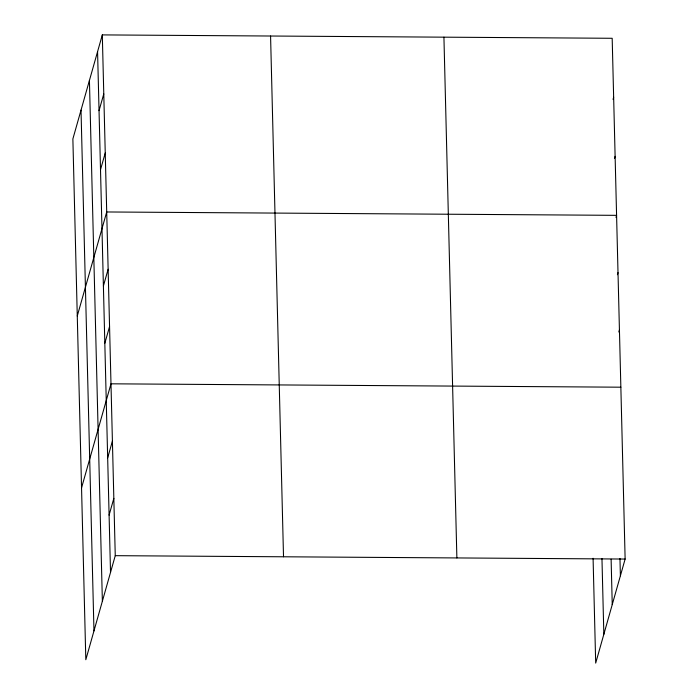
<?xml version="1.0" encoding="UTF-8"?>
<svg xmlns="http://www.w3.org/2000/svg" width="698" height="698" viewBox="0 0 698 698"><rect width="100%" height="100%" fill="white"/><g stroke="black" fill="none" stroke-linecap="round" stroke-linejoin="round"><path stroke-width="1.05" d="M102.309 34.9L72.871 138.946L85.819 659.715L115.257 555.669L102.309 34.9L612.181 38.285L625.129 559.054L595.691 663.1L593.082 558.26M99.037 110.668L103.775 93.925M100.512 169.684L105.25 152.941M77.269 316.011L106.715 211.965L616.587 215.342L615.994 217.436M103.4 285.988L108.138 269.245M104.822 343.276L109.56 326.533M81.544 487.867L110.991 383.813L620.862 387.198M107.675 457.844L112.413 441.101M109.097 515.133L113.835 498.381M613.053 99.395L613.647 97.301M614.528 158.42L615.113 156.326M617.416 274.724L618.009 272.63M618.838 332.004L619.431 329.91M115.257 555.669L625.129 559.054M619.964 558.505L620.391 575.798M611.116 559.211L612.242 604.608M601.964 558.627L603.84 634.29M443.928 37.169L456.876 557.938M270.571 36.017L283.519 556.786M97.572 51.643L110.52 572.412M89.423 80.453L102.37 601.222M81.02 110.136L93.968 630.905"/></g></svg>
